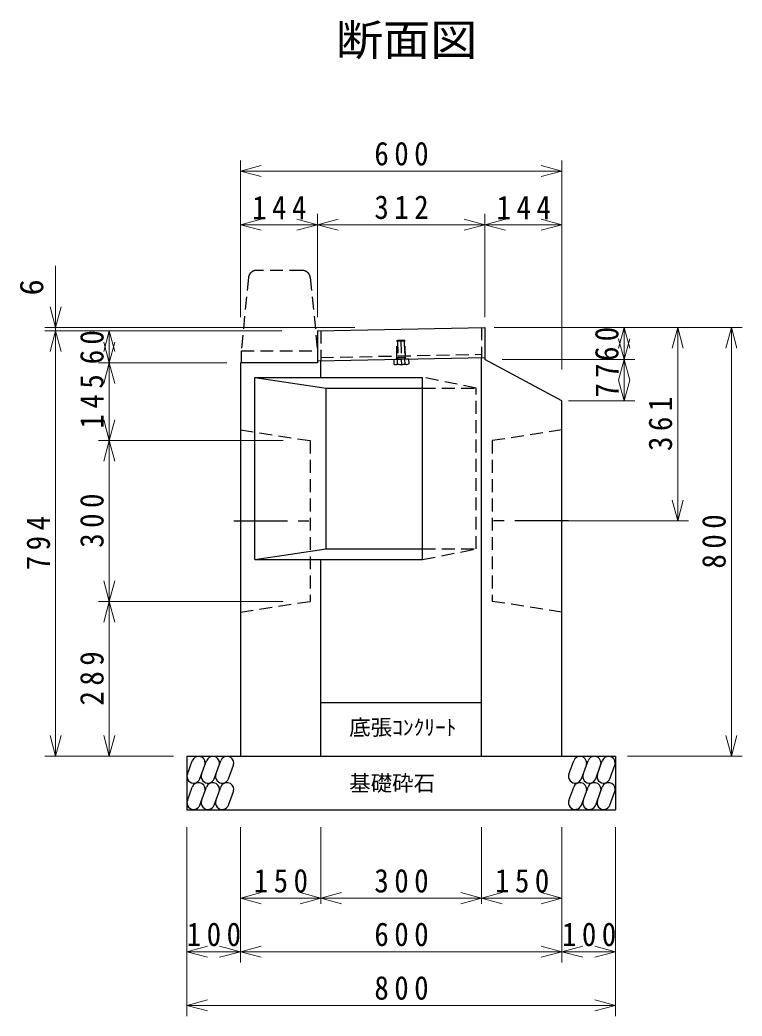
# Model space of a CAD drawing. Units: millimetres, scale not verified. Extents: x -8045 to 7955, y -5459 to 5541.
# Drawn here: x -4386 to -3038, y -2478 to -620 of the extents above; entities that cross this region are included whole.
import ezdxf
from ezdxf.enums import TextEntityAlignment as Align

# ---------------------------------------------------------------- set-up
doc = ezdxf.new("R2010")
doc.units = ezdxf.units.MM
doc.header["$LTSCALE"] = 20
doc.linetypes.add('CHAIN1', pattern=[8, 5, -1, 1, -1])
doc.linetypes.add('DASHED1', pattern=[1.8, 1.2, -0.6])
doc.layers.add('1-0_地形_単点', color=2, linetype='Continuous')
doc.layers.add('1-2_管理用道路1号1案', color=4, linetype='Continuous', lineweight=18)
doc.styles.add('ＭＳ ゴシック', font='')
doc.styles.get('ＭＳ ゴシック').set_extended_font_data('MS Gothic')

msp = doc.modelspace()

# ---------------------------------------------------------------- linework, layer by layer
at = {"layer": '1-0_地形_単点', "color": 4, "linetype": 'DASHED1'}
for p, q in [((-3858.96, -1087), (-3944.31, -1087)), ((-3959.23, -1100.51), (-3972.88, -1237)), ((-3844.03, -1100.51), (-3830.38, -1237)), ((-3972.88, -1237), (-3830.38, -1237)), ((-3972.88, -1237), (-3972.88, -1259.62)), ((-3830.38, -1237), (-3830.38, -1259.62)), ((-3830.38, -1252.5), (-3830.38, -1259.62))]:
    msp.add_line(p, q, dxfattribs=at)
at = {"layer": '1-0_地形_単点'}
for p, q in [((-3830.38, -1199.62), (-3518.38, -1193.38)), ((-3830.38, -1199.62), (-3830.38, -1255.63)), ((-3518.38, -1193.38), (-3518.38, -1253.38)), ((-3974.38, -1259.62), (-3974.38, -1993.38)), ((-3830.38, -1259.62), (-3974.38, -1259.62)), ((-3830.38, -1255.63), (-3518.38, -1249.39)), ((-3824.38, -1286.62), (-3824.38, -1255.51)), ((-3524.38, -1993.38), (-3524.38, -1249.5)), ((-3947.38, -1286.62), (-3634.38, -1286.62)), ((-3947.38, -1626.62), (-3947.38, -1286.62)), ((-3947.38, -1286.62), (-3814.38, -1306.62)), ((-3634.38, -1626.62), (-3634.38, -1286.62)), ((-3814.38, -1306.62), (-3634.38, -1306.62)), ((-3814.38, -1606.62), (-3634.38, -1606.62)), ((-3947.38, -1626.62), (-3634.38, -1626.62)), ((-3824.38, -1993.38), (-3824.38, -1626.62)), ((-3824.38, -1893.38), (-3524.38, -1893.38)), ((-4074.38, -1993.38), (-4074.38, -2093.38)), ((-4074.38, -1993.38), (-3274.38, -1993.38)), ((-4073.22, -2026.94), (-4064.12, -2001.94)), ((-4046.61, -2026.94), (-4037.51, -2001.94)), ((-4020.01, -2026.94), (-4010.91, -2001.94)), ((-3361.52, -2026.94), (-3352.42, -2001.94)), ((-3334.91, -2026.94), (-3325.81, -2001.94)), ((-3308.31, -2026.94), (-3299.21, -2001.94)), ((-3274.38, -1993.38), (-3274.38, -2093.38)), ((-4049.73, -2035.49), (-4040.63, -2010.49)), ((-4023.12, -2035.49), (-4014.02, -2010.49)), ((-3996.52, -2035.49), (-3987.42, -2010.49)), ((-3338.03, -2035.49), (-3328.93, -2010.49)), ((-3311.42, -2035.49), (-3302.32, -2010.49)), ((-3284.82, -2035.49), (-3275.72, -2010.49)), ((-4073.22, -2076.04), (-4064.12, -2051.04)), ((-4049.73, -2084.59), (-4040.63, -2059.59)), ((-4046.61, -2076.04), (-4037.51, -2051.04)), ((-4023.12, -2084.59), (-4014.02, -2059.59)), ((-4020.01, -2076.04), (-4010.91, -2051.04)), ((-3996.52, -2084.59), (-3987.42, -2059.59)), ((-3361.52, -2076.04), (-3352.42, -2051.04)), ((-3338.03, -2084.59), (-3328.93, -2059.59)), ((-3334.91, -2076.04), (-3325.81, -2051.04)), ((-3311.42, -2084.59), (-3302.32, -2059.59)), ((-3308.31, -2076.04), (-3299.21, -2051.04)), ((-3284.82, -2084.59), (-3275.72, -2059.59)), ((-4074.38, -2093.38), (-3274.38, -2093.38))]:
    msp.add_line(p, q, dxfattribs=at)
at = {"layer": '1-0_地形_単点', "linetype": 'DASHED1'}
for p, q in [((-3824.38, -1199.5), (-3824.38, -1255.51)), ((-3524.38, -1193.44), (-3524.38, -1249.51)), ((-3682.93, -1219.28), (-3681.36, -1217.64)), ((-3666.93, -1218.96), (-3682.93, -1219.28)), ((-3682.26, -1252.67), (-3682.93, -1219.28)), ((-3668.56, -1217.39), (-3681.36, -1217.64)), ((-3681.36, -1217.64), (-3680.72, -1249.87)), ((-3674.96, -1217.52), (-3674.06, -1262.71)), ((-3666.93, -1218.96), (-3668.56, -1217.39)), ((-3668.56, -1217.39), (-3667.92, -1249.61)), ((-3666.27, -1252.35), (-3666.93, -1218.96)), ((-3824.38, -1249.51), (-3524.38, -1243.51)), ((-3660.41, -1252.23), (-3688.12, -1252.79)), ((-3688.12, -1252.79), (-3687.94, -1261.62)), ((-3687.94, -1261.62), (-3685.56, -1262.94)), ((-3662.56, -1262.48), (-3685.56, -1262.94)), ((-3666.32, -1249.58), (-3682.32, -1249.9)), ((-3682.26, -1252.67), (-3680.72, -1249.87)), ((-3681.01, -1261.48), (-3681.19, -1252.65)), ((-3666.27, -1252.35), (-3667.92, -1249.61)), ((-3667.16, -1261.21), (-3667.34, -1252.37)), ((-3660.23, -1261.07), (-3662.56, -1262.48)), ((-3660.41, -1252.23), (-3660.23, -1261.07)), ((-3534.38, -1606.62), (-3534.38, -1306.62)), ((-3374.38, -1384.62), (-3504.38, -1404.62)), ((-3504.38, -1404.62), (-3504.38, -1704.62)), ((-3634.38, -1606.62), (-3534.38, -1606.62)), ((-3634.38, -1626.62), (-3534.38, -1606.62)), ((-3974.38, -1724.62), (-3844.38, -1704.62)), ((-3374.38, -1724.62), (-3504.38, -1704.62))]:
    msp.add_line(p, q, dxfattribs=at)
at = {"layer": '1-0_地形_単点', "linetype": 'CHAIN1'}
for p, q in [((-3986.39, -1554.62), (-3834.25, -1554.62)), ((-3362.38, -1554.62), (-3514.52, -1554.62))]:
    msp.add_line(p, q, dxfattribs=at)
at = {"layer": '1-0_地形_単点'}
for points in [[(-3374.38, -1993.38), (-3374.38, -1330.38), (-3518.38, -1253.38)], [(-3947.38, -1626.62), (-3814.38, -1606.62), (-3814.38, -1306.62)]]:
    msp.add_lwpolyline(points, dxfattribs=at)
at = {"layer": '1-0_地形_単点', "linetype": 'DASHED1'}
for points in [[(-3634.38, -1306.62), (-3534.38, -1306.62), (-3634.38, -1286.62)], [(-3974.38, -1384.62), (-3844.38, -1404.62), (-3844.38, -1704.62)]]:
    msp.add_lwpolyline(points, dxfattribs=at)
at = {"layer": '1-0_地形_単点', "color": 4, "linetype": 'DASHED1'}
for centre, start, end in [((-3944.31, -1102), 90, 174.28941), ((-3858.96, -1102), 5.71059, 90)]:
    msp.add_arc(centre, 15, start, end, dxfattribs=at)
at = {"layer": '1-0_地形_単点', "linetype": 'DASHED1'}
for centre, radius, start, end in [((-3684.55, -1257.83), 5.09, 271.14576, 314.02905), ((-3674.43, -1244.39), 18.32, 248.92645, 293.36507), ((-3663.77, -1257.41), 5.09, 228.26247, 271.14576)]:
    msp.add_arc(centre, radius, start, end, dxfattribs=at)
at = {"layer": '1-0_地形_単点'}
for centre, start, end in [((-4052.37, -2006.22), 0, 160), ((-4052.37, -2006.22), 340, 0), ((-4025.77, -2006.22), 0, 160), ((-4025.77, -2006.22), 340, 0), ((-3999.16, -2006.22), 0, 160), ((-3999.16, -2006.22), 340, 0), ((-3340.67, -2006.22), 0, 160), ((-3340.67, -2006.22), 340, 0), ((-3314.07, -2006.22), 0, 160), ((-3314.07, -2006.22), 340, 0), ((-3287.46, -2006.22), 0, 160), ((-3287.46, -2006.22), 340, 0), ((-4061.47, -2031.22), 159.99998, 340), ((-4052.37, -2055.31), 0, 160), ((-4034.87, -2031.22), 159.99998, 340), ((-4025.77, -2055.31), 0, 160), ((-4008.26, -2031.22), 159.99998, 340), ((-3999.16, -2055.31), 0, 160), ((-3349.77, -2031.22), 159.99998, 340), ((-3340.67, -2055.31), 0, 160), ((-3323.17, -2031.22), 159.99998, 340), ((-3314.07, -2055.31), 0, 160), ((-3296.56, -2031.22), 159.99998, 340), ((-3287.46, -2055.31), 0, 160), ((-4052.37, -2055.31), 340, 0), ((-4025.77, -2055.31), 340, 0), ((-3999.16, -2055.31), 340, 0), ((-3340.67, -2055.31), 340, 0), ((-3314.07, -2055.31), 340, 0), ((-3287.46, -2055.31), 340, 0), ((-4061.47, -2080.31), 159.99998, 340), ((-4034.87, -2080.31), 159.99998, 340), ((-4008.26, -2080.31), 159.99998, 340), ((-3349.77, -2080.31), 159.99998, 340), ((-3323.17, -2080.31), 159.99998, 340), ((-3296.56, -2080.31), 159.99998, 340)]:
    msp.add_arc(centre, 12.5, start, end, dxfattribs=at)
at = {"layer": '1-2_管理用道路1号1案'}
for p, q in [((-3974.38, -881.69), (-3974.38, -981.69)), ((-3974.38, -901.69), (-3935.75, -891.34)), ((-3374.38, -901.69), (-3413.02, -891.34)), ((-3374.38, -881.69), (-3374.38, -981.69)), ((-3974.38, -901.69), (-3374.38, -901.69)), ((-3974.38, -901.69), (-3935.75, -912.04)), ((-3374.38, -901.69), (-3413.02, -912.04)), ((-3974.38, -981.69), (-3974.38, -1174.35)), ((-3830.38, -981.69), (-3830.38, -1174.35)), ((-3518.38, -981.69), (-3518.38, -1174.35)), ((-3374.38, -981.69), (-3374.38, -1271.88)), ((-3974.38, -1001.69), (-3935.75, -991.34)), ((-3974.38, -1001.69), (-3830.38, -1001.69)), ((-3974.38, -1001.69), (-3935.75, -1012.04)), ((-3830.38, -1001.69), (-3869.02, -991.34)), ((-3830.38, -1001.69), (-3869.02, -1012.04)), ((-3830.38, -1001.69), (-3791.75, -991.34)), ((-3830.38, -1001.69), (-3518.38, -1001.69)), ((-3830.38, -1001.69), (-3791.75, -1012.04)), ((-3518.38, -1001.69), (-3557.02, -991.34)), ((-3518.38, -1001.69), (-3557.02, -1012.04)), ((-3518.38, -1001.69), (-3479.75, -991.34)), ((-3518.38, -1001.69), (-3374.38, -1001.69)), ((-3518.38, -1001.69), (-3479.75, -1012.04)), ((-3374.38, -1001.69), (-3413.02, -991.34)), ((-3374.38, -1001.69), (-3413.02, -1012.04)), ((-4318.93, -1078.78), (-4318.93, -1199.62)), ((-4318.93, -1193.38), (-4329.29, -1154.74)), ((-4318.93, -1193.38), (-4308.58, -1154.74)), ((-4338.93, -1193.38), (-3761.02, -1193.38)), ((-4338.93, -1199.62), (-4238.93, -1199.62)), ((-4318.93, -1199.62), (-4329.29, -1238.26)), ((-4318.93, -1199.62), (-4329.29, -1238.26)), ((-4318.93, -1993.38), (-4318.93, -1199.62)), ((-4318.93, -1199.62), (-4308.58, -1238.26)), ((-4318.93, -1199.62), (-4308.58, -1238.26)), ((-4238.93, -1199.62), (-3897.25, -1199.62)), ((-4218.93, -1199.62), (-4229.29, -1238.26)), ((-4218.93, -1259.62), (-4218.93, -1199.62)), ((-4218.93, -1199.62), (-4208.58, -1238.26)), ((-3138.41, -1193.5), (-3500.77, -1193.5)), ((-3238.41, -1193.5), (-3321.8, -1193.5)), ((-3258.41, -1193.5), (-3268.76, -1232.14)), ((-3258.41, -1253.38), (-3258.41, -1193.5)), ((-3258.41, -1193.5), (-3248.06, -1232.14)), ((-3158.41, -1193.5), (-3168.76, -1232.14)), ((-3158.41, -1554.62), (-3158.41, -1193.5)), ((-3158.41, -1193.5), (-3148.06, -1232.14)), ((-3038.41, -1193.5), (-3138.41, -1193.5)), ((-3058.41, -1193.5), (-3068.76, -1232.14)), ((-3058.41, -1993.38), (-3058.41, -1193.5)), ((-3058.41, -1193.5), (-3048.06, -1232.14)), ((-4218.93, -1259.62), (-4229.29, -1220.98)), ((-4218.93, -1259.62), (-4208.58, -1220.98)), ((-3258.41, -1253.38), (-3268.76, -1214.74)), ((-3258.41, -1253.38), (-3248.06, -1214.74)), ((-4238.93, -1259.62), (-3999.77, -1259.62)), ((-4218.93, -1259.62), (-4229.29, -1298.26)), ((-4218.93, -1404.62), (-4218.93, -1259.62)), ((-4218.93, -1259.62), (-4208.58, -1298.26)), ((-3238.41, -1253.38), (-3485.9, -1253.38)), ((-3258.41, -1253.38), (-3268.76, -1292.02)), ((-3258.41, -1330.38), (-3258.41, -1253.38)), ((-3258.41, -1253.38), (-3248.06, -1292.02)), ((-3258.41, -1330.38), (-3268.76, -1291.74)), ((-3258.41, -1330.38), (-3248.06, -1291.74)), ((-3238.41, -1330.38), (-3362.38, -1330.38)), ((-4218.93, -1404.62), (-4229.29, -1365.98)), ((-4218.93, -1404.62), (-4208.58, -1365.98)), ((-4238.93, -1404.62), (-3894.5, -1404.62)), ((-4218.93, -1404.62), (-4229.29, -1443.26)), ((-4218.93, -1704.62), (-4218.93, -1404.62)), ((-4218.93, -1404.62), (-4208.58, -1443.26)), ((-3158.41, -1554.62), (-3168.76, -1515.98)), ((-3158.41, -1554.62), (-3148.06, -1515.98)), ((-3138.41, -1554.62), (-3362.38, -1554.62)), ((-4218.93, -1704.62), (-4229.29, -1665.98)), ((-4218.93, -1704.62), (-4208.58, -1665.98)), ((-4238.93, -1704.62), (-3894.5, -1704.62)), ((-4218.93, -1704.62), (-4229.29, -1743.26)), ((-4218.93, -1993.38), (-4218.93, -1704.62)), ((-4218.93, -1704.62), (-4208.58, -1743.26)), ((-4318.93, -1993.38), (-4329.29, -1954.75)), ((-4318.93, -1993.38), (-4308.58, -1954.75)), ((-4218.93, -1993.38), (-4229.29, -1954.75)), ((-4218.93, -1993.38), (-4208.58, -1954.75)), ((-3058.41, -1993.38), (-3068.76, -1954.75)), ((-3058.41, -1993.38), (-3048.06, -1954.75)), ((-4338.93, -1993.38), (-4238.93, -1993.38)), ((-4238.93, -1993.38), (-4098.88, -1993.38)), ((-3038.41, -1993.38), (-3252.03, -1993.38)), ((-4074.38, -2378.41), (-4074.38, -2126.04)), ((-3974.38, -2378.41), (-3974.38, -2126.04)), ((-3824.38, -2268.76), (-3824.38, -2126.04)), ((-3524.38, -2268.76), (-3524.38, -2126.04)), ((-3374.38, -2378.41), (-3374.38, -2126.04)), ((-3274.38, -2378.41), (-3274.38, -2126.04)), ((-3974.38, -2258.41), (-3935.75, -2248.05)), ((-3824.38, -2258.41), (-3863.02, -2248.05)), ((-3824.38, -2258.41), (-3785.75, -2248.05)), ((-3524.38, -2258.41), (-3563.02, -2248.05)), ((-3524.38, -2258.41), (-3485.75, -2248.05)), ((-3374.38, -2258.41), (-3413.02, -2248.05)), ((-3974.38, -2258.41), (-3824.38, -2258.41)), ((-3974.38, -2258.41), (-3935.75, -2268.76)), ((-3824.38, -2258.41), (-3863.02, -2268.76)), ((-3824.38, -2258.41), (-3524.38, -2258.41)), ((-3824.38, -2258.41), (-3785.75, -2268.76)), ((-3524.38, -2258.41), (-3563.02, -2268.76)), ((-3524.38, -2258.41), (-3374.38, -2258.41)), ((-3524.38, -2258.41), (-3485.75, -2268.76)), ((-3374.38, -2258.41), (-3413.02, -2268.76)), ((-4074.38, -2358.41), (-4035.75, -2348.05)), ((-4074.38, -2358.41), (-3974.38, -2358.41)), ((-4074.38, -2358.41), (-4035.75, -2368.76)), ((-3974.38, -2358.41), (-4013.02, -2348.05)), ((-3974.38, -2358.41), (-4013.02, -2368.76)), ((-3974.38, -2358.41), (-3935.75, -2348.05)), ((-3974.38, -2358.41), (-3374.38, -2358.41)), ((-3974.38, -2358.41), (-3935.75, -2368.76)), ((-3374.38, -2358.41), (-3413.02, -2348.05)), ((-3374.38, -2358.41), (-3413.02, -2368.76)), ((-3374.38, -2358.41), (-3335.75, -2348.05)), ((-3374.38, -2358.41), (-3274.38, -2358.41)), ((-3374.38, -2358.41), (-3335.75, -2368.76)), ((-3274.38, -2358.41), (-3313.02, -2348.05)), ((-3274.38, -2358.41), (-3313.02, -2368.76)), ((-4074.38, -2478.41), (-4074.38, -2378.41)), ((-3274.38, -2478.41), (-3274.38, -2378.41)), ((-4074.38, -2458.41), (-4035.75, -2448.05)), ((-3274.38, -2458.41), (-3313.02, -2448.05)), ((-4074.38, -2458.41), (-3274.38, -2458.41)), ((-4074.38, -2458.41), (-4035.75, -2468.76)), ((-3274.38, -2458.41), (-3313.02, -2468.76))]:
    msp.add_line(p, q, dxfattribs=at)

# ---------------------------------------------------------------- texts
at = {"layer": '1-0_地形_単点', "color": 4, "style": 'ＭＳ ゴシック'}
for s, p in [('底張ｺﾝｸﾘｰﾄ', (-3771.28, -1963.17)), ('基礎砕石', (-3771.28, -2067.36))]:
    msp.add_text(s, height=29.33, dxfattribs=at).set_placement(p, align=Align.BOTTOM_LEFT)
at = {"layer": '1-2_管理用道路1号1案', "color": 7, "style": 'ＭＳ ゴシック', "width": 1.1}
msp.add_text('断面図', height=58.65, dxfattribs=at).set_placement((-3796.22, -703.88), align=Align.BOTTOM_LEFT)
at = {"layer": '1-2_管理用道路1号1案', "color": 7, "style": 'ＭＳ ゴシック'}
msp.add_text('6', height=43.99, rotation=90, dxfattribs=at).set_placement((-4328.93, -1133.68), align=Align.BOTTOM_LEFT)
at = {"layer": '1-2_管理用道路1号1案', "color": 7, "char_height": 43.99, "attachment_point": 7, "style": 'ＭＳ ゴシック'}
for s, insert in [('\\T1.38;\\W0.9;600', (-3724.38, -891.69)), ('\\T1.38;\\W0.9;312', (-3724.38, -991.69)), ('\\T1.38;\\W0.9;144', (-3952.38, -991.69)), ('\\T1.38;\\W0.9;144', (-3496.38, -991.69)), ('\\T1.38;\\W0.9;150', (-3949.38, -2248.41)), ('\\T1.38;\\W0.9;300', (-3724.38, -2248.41)), ('\\T1.38;\\W0.9;150', (-3499.38, -2248.41)), ('\\T1.38;\\W0.9;100', (-4074.38, -2348.41)), ('\\T1.38;\\W0.9;600', (-3724.38, -2348.41)), ('\\T1.38;\\W0.9;100', (-3374.38, -2348.41)), ('\\T1.38;\\W0.9;800', (-3724.38, -2448.41))]:
    msp.add_mtext(s, dxfattribs=dict(at, insert=insert))
at = {"layer": '1-2_管理用道路1号1案', "color": 7, "char_height": 43.99, "attachment_point": 7, "rotation": 90, "style": 'ＭＳ ゴシック'}
for s, insert in [('\\T1.36;\\W0.9;60', (-4228.93, -1262.12)), ('\\T1.36;\\W0.9;60', (-3268.41, -1255.94)), ('\\T1.36;\\W0.9;77', (-3268.41, -1324.38)), ('\\T1.38;\\W0.9;145', (-4228.93, -1382.12)), ('\\T1.38;\\W0.9;361', (-3168.41, -1424.06)), ('\\T1.38;\\W0.9;300', (-4228.93, -1604.62)), ('\\T1.38;\\W0.9;794', (-4328.93, -1646.5)), ('\\T1.38;\\W0.9;800', (-3068.41, -1643.44)), ('\\T1.38;\\W0.9;289', (-4228.93, -1899))]:
    msp.add_mtext(s, dxfattribs=dict(at, insert=insert))

doc.saveas('drawing.dxf')
